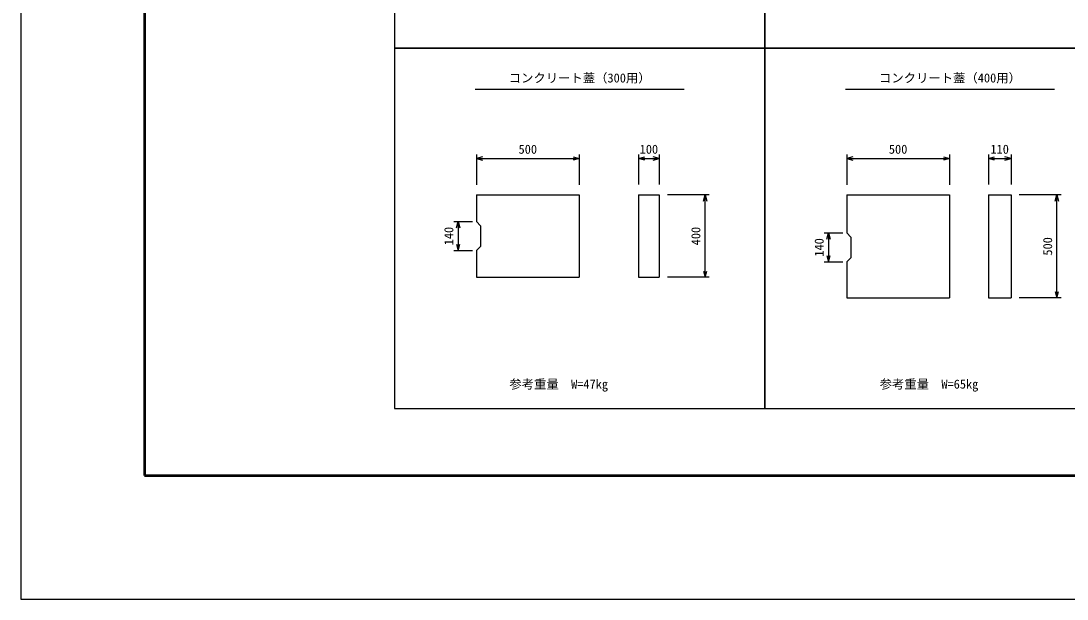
# Model space of a CAD drawing. Units: millimetres, scale not verified. Extents: x -25200 to 25200, y -8910 to 8910.
# Drawn here: x -25200 to -20115, y -8910 to -6103 of the extents above; entities that cross this region are included whole.
import ezdxf
from ezdxf.enums import TextEntityAlignment as Align

# ---------------------------------------------------------------- set-up
doc = ezdxf.new("R2010")
doc.units = ezdxf.units.MM
doc.header["$LTSCALE"] = 30
for name, color, linetype, lineweight in [('0-0_DIM', 7, 'Continuous', 25), ('0-1_Defpoints', 5, 'Continuous', 25), ('0-2_HATCH', 6, 'Continuous', 25), ('0-6_TXT', 7, 'Continuous', 25), ('0-7_WAKU', 3, 'Continuous', 25)]:
    doc.layers.add(name, color=color, linetype=linetype, lineweight=lineweight)
doc.styles.add('ＭＳ ゴシック', font='')
doc.styles.get('ＭＳ ゴシック').set_extended_font_data('MS Gothic')

msp = doc.modelspace()

# ---------------------------------------------------------------- linework, layer by layer
at = {"layer": '0-0_DIM'}
for p, q in [((-22986.04, -6750.78), (-22986.04, -6897.91)), ((-22486.04, -6750.78), (-22486.04, -6897.91)), ((-22197.44, -6750.78), (-22197.44, -6897.19)), ((-22097.44, -6750.78), (-22097.44, -6897.19)), ((-21186.04, -6750.78), (-21186.04, -6897.91)), ((-20686.04, -6750.78), (-20686.04, -6897.91)), ((-20497.44, -6750.78), (-20497.44, -6897.19)), ((-20387.44, -6750.78), (-20387.44, -6897.19)), ((-22986.04, -6770.78), (-22486.04, -6770.78)), ((-22197.44, -6770.78), (-22097.44, -6770.78)), ((-21186.04, -6770.78), (-20686.04, -6770.78)), ((-20497.44, -6770.78), (-20387.44, -6770.78)), ((-21854.36, -6947.31), (-22057.44, -6947.31)), ((-21874.36, -7347.31), (-21874.36, -6947.31)), ((-20144.36, -6947.31), (-20347.44, -6947.31)), ((-20164.36, -7447.31), (-20164.36, -6947.31)), ((-23095.04, -7077.31), (-23005.04, -7077.31)), ((-23075.04, -7077.31), (-23075.04, -7217.31)), ((-21295.04, -7132.31), (-21205.04, -7132.31)), ((-21275.04, -7132.31), (-21275.04, -7272.31)), ((-23095.04, -7217.31), (-23005.04, -7217.31)), ((-21295.04, -7272.31), (-21205.04, -7272.31)), ((-21854.36, -7347.31), (-22057.44, -7347.31)), ((-20144.36, -7447.31), (-20347.44, -7447.31))]:
    msp.add_line(p, q, dxfattribs=at)
for points in [[(-22956.04, -6762.74), (-22986.04, -6770.78), (-22956.04, -6778.82)], [(-22516.04, -6762.74), (-22486.04, -6770.78), (-22516.04, -6778.82)], [(-22167.44, -6778.82), (-22197.44, -6770.78), (-22167.44, -6762.74)], [(-22127.44, -6778.82), (-22097.44, -6770.78), (-22127.44, -6762.74)], [(-21156.04, -6762.74), (-21186.04, -6770.78), (-21156.04, -6778.82)], [(-20716.04, -6762.74), (-20686.04, -6770.78), (-20716.04, -6778.82)], [(-20467.44, -6778.82), (-20497.44, -6770.78), (-20467.44, -6762.74)], [(-20417.44, -6778.82), (-20387.44, -6770.78), (-20417.44, -6762.74)], [(-21882.4, -6977.31), (-21874.36, -6947.31), (-21866.32, -6977.31)], [(-20172.4, -6977.31), (-20164.36, -6947.31), (-20156.32, -6977.31)], [(-23083.08, -7107.31), (-23075.04, -7077.31), (-23067, -7107.31)], [(-21283.08, -7162.31), (-21275.04, -7132.31), (-21267, -7162.31)], [(-23083.08, -7187.31), (-23075.04, -7217.31), (-23067, -7187.31)], [(-21283.08, -7242.31), (-21275.04, -7272.31), (-21267, -7242.31)], [(-21882.4, -7317.31), (-21874.36, -7347.31), (-21866.32, -7317.31)], [(-20172.4, -7417.31), (-20164.36, -7447.31), (-20156.32, -7417.31)]]:
    msp.add_lwpolyline(points, dxfattribs=at)
at = {"layer": '0-1_Defpoints'}
msp.add_lwpolyline([(-25200, -8910), (0, -8910), (0, 8910), (-25200, 8910)], close=True, dxfattribs=at)
at = {"layer": '0-2_HATCH'}
for p, q in [((-22986.04, -6947.31), (-22986.04, -7077.31)), ((-22197.44, -6947.31), (-22197.44, -7347.31)), ((-22197.44, -6947.31), (-22097.44, -6947.31)), ((-22097.44, -6947.31), (-22097.44, -7347.31)), ((-21186.04, -6947.31), (-21186.04, -7132.31)), ((-21186.04, -6947.31), (-20686.04, -6947.31)), ((-20686.04, -6947.31), (-20686.04, -7447.31)), ((-20497.44, -6947.31), (-20497.44, -7447.31)), ((-20497.44, -6947.31), (-20387.44, -6947.31)), ((-20387.44, -6947.31), (-20387.44, -7447.31)), ((-22986.04, -7077.31), (-22966.04, -7097.31)), ((-22966.04, -7097.31), (-22966.04, -7197.31)), ((-21186.04, -7132.31), (-21166.04, -7152.31)), ((-22966.04, -7197.31), (-22986.04, -7217.31)), ((-22986.04, -7217.31), (-22986.04, -7347.31)), ((-22986.04, -7347.31), (-22486.04, -7347.31)), ((-22197.44, -7347.31), (-22097.44, -7347.31)), ((-20497.44, -7447.31), (-20387.44, -7447.31))]:
    msp.add_line(p, q, dxfattribs=at)
for points in [[(-22986.04, -6947.31), (-22486.04, -6947.31), (-22486.04, -7347.31)], [(-21166.04, -7152.31), (-21166.04, -7252.31), (-21186.04, -7272.31)], [(-21186.04, -7272.31), (-21186.04, -7447.31), (-20686.04, -7447.31)]]:
    msp.add_lwpolyline(points, dxfattribs=at)
at = {"layer": '0-6_TXT'}
for p, q in [((-22991.44, -6434.72), (-21976.49, -6434.72)), ((-21191.44, -6434.72), (-20176.49, -6434.72))]:
    msp.add_line(p, q, dxfattribs=at)
for points in [[(-23383.96, -6234.72), (-21583.96, -6234.72), (-21583.96, -3384.72), (-23383.96, -3384.72)], [(-21583.96, -6234.72), (-19783.96, -6234.72), (-19783.96, -3384.72), (-21583.96, -3384.72)], [(-23383.96, -7984.72), (-21583.96, -7984.72), (-21583.96, -6234.72), (-23383.96, -6234.72)], [(-21583.96, -7984.72), (-19783.96, -7984.72), (-19783.96, -6234.72), (-21583.96, -6234.72)]]:
    msp.add_lwpolyline(points, close=True, dxfattribs=at)
at = {"layer": '0-7_WAKU', "lineweight": 50}
msp.add_lwpolyline([(-24600, -8310), (-600, -8310), (-600, 8310), (-24600, 8310)], close=True, dxfattribs=at)

# ---------------------------------------------------------------- texts
at = {"layer": '0-0_DIM', "style": 'ＭＳ ゴシック'}
for s, p in [('500', (-22781.04, -6760.78)), ('100', (-22192.44, -6760.78)), ('500', (-20981.04, -6760.78)), ('110', (-20487.44, -6760.78)), ('参考重量\u3000W=47kg', (-22825.81, -7901.37)), ('参考重量\u3000W=65kg', (-21025.81, -7901.37))]:
    msp.add_text(s, height=43.99, dxfattribs=at).set_placement(p, align=Align.BOTTOM_LEFT)
for s, p in [('140', (-23085.04, -7192.31)), ('400', (-21884.36, -7192.31)), ('140', (-21285.04, -7247.31)), ('500', (-20174.36, -7242.31))]:
    msp.add_text(s, height=43.99, rotation=90, dxfattribs=at).set_placement(p, align=Align.BOTTOM_LEFT)
at = {"layer": '0-6_TXT', "style": 'ＭＳ ゴシック'}
for s, p in [('コンクリート蓋（300用）', (-22828.96, -6414.72)), ('コンクリート蓋（400用）', (-21028.96, -6414.72))]:
    msp.add_text(s, height=43.99, dxfattribs=at).set_placement(p, align=Align.BOTTOM_LEFT)

doc.saveas('drawing.dxf')
